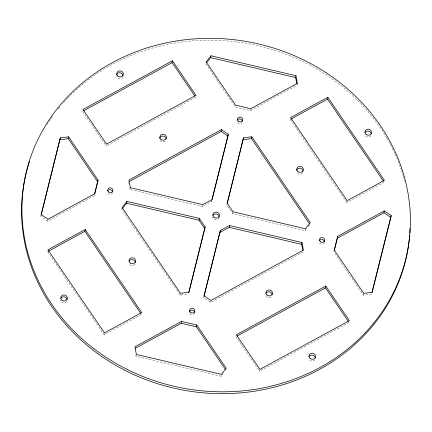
<?xml version="1.0" encoding="UTF-8"?>
<svg xmlns="http://www.w3.org/2000/svg" width="432" height="432" viewBox="0 0 432 432"><rect width="100%" height="100%" fill="white"/><g stroke="black" fill="none" stroke-linecap="round" stroke-linejoin="round"><path stroke-width="0.32" stroke-dasharray="2.16 1.62" d="M41.04 215.185L40.829 216.421L47.725 221.054L94.316 195.664M47.725 221.054L48.038 219.197M195.658 97.222L106.196 145.967L106.407 144.731M121.991 208.143L121.781 209.38L180.187 295.153L188.503 294.095M141.426 314.41L104.155 334.724L104.366 333.482M211.977 200.173L211.653 201.479L202.424 206.512L130.075 189.524L130.388 187.672M223.447 373.172L221.017 376.234L136.053 356.276L136.258 355.039M180.187 295.153L180.5 293.296M202.424 206.512L202.738 204.655M211.653 201.479L211.858 200.243M297.378 83.322L297.065 85.18L250.474 110.57L235.267 107.001L235.58 105.143M204.028 295.823L203.715 297.68L210.611 302.314L303.107 251.948M227.178 203.197L226.859 205.054L232.691 213.613L305.105 230.612L305.915 229.592M210.611 302.314L210.821 301.072M232.691 213.613L233.005 211.761M250.474 110.57L250.787 108.713M221.017 376.234L221.227 374.998M349.051 322.488L259.594 371.239L259.907 369.382M305.105 230.612L305.316 229.376M334.249 250.069L333.936 251.921L363.388 295.175L371.704 294.122M384.08 182.18L346.81 202.495L347.02 201.258M363.388 295.175L363.706 293.323M308.351 226.53L309.971 224.489M290.255 119.448L346.81 202.495M205.81 63.747L235.267 107.001M82.636 111.364L106.196 145.967M236.029 336.636L259.594 371.239M47.601 251.672L104.155 334.724M128.752 182.552L129.114 184.453M129.713 187.623L130.075 189.524M135.81 355.012L136.053 356.276M46.904 124.675A194.74 176.207 9.6 0 1 53.152 115.538M58.347 108.81A194.74 176.207 9.6 0 1 60.863 105.786M63.893 102.325A194.74 176.207 9.6 0 1 67.478 98.458M67.937 97.983A194.74 176.207 9.6 0 1 386.473 137.619M386.807 138.191A194.74 176.207 9.6 0 1 394.751 153.479M395.026 154.078A194.74 176.207 9.6 0 1 401.306 169.954M401.512 170.575A194.74 176.207 9.6 0 1 403.094 175.554M403.283 176.18A194.74 176.207 9.6 0 1 404.687 181.202M66.695 301.282A3.316 3.002 9.6 0 1 63.04 302.713A3.316 3.002 9.6 0 1 60.458 299.819M314.906 359.597A3.316 3.002 9.6 0 1 311.677 361.098A3.316 3.002 9.6 0 1 308.821 358.911M122.931 76.502A3.316 3.002 9.6 0 1 119.842 78.754A3.316 3.002 9.6 0 1 116.548 76.545M370.85 135.545A3.316 3.002 9.6 0 1 367.621 137.041A3.316 3.002 9.6 0 1 364.765 134.854M219.067 217.685A3.316 3.002 9.6 0 1 215.541 219.915A3.316 3.002 9.6 0 1 212.539 216.95M194.551 313.065A2.651 2.398 9.6 0 1 191.392 314.793A2.651 2.398 9.6 0 1 189.389 311.855M324.335 242.401A2.651 2.398 9.6 0 1 319.226 242.433M242.309 121.943A2.651 2.398 9.6 0 1 237.087 121.349M112.579 192.683A2.651 2.398 9.6 0 1 107.357 192.1M302.681 172.692A3.316 3.002 9.6 0 1 299.452 174.193A3.316 3.002 9.6 0 1 296.595 172.006M165.256 141.183A3.316 3.002 9.6 0 1 159.667 139.871M134.908 264.119A3.316 3.002 9.6 0 1 131.679 265.621A3.316 3.002 9.6 0 1 128.822 263.434M271.291 296.897A3.316 3.002 9.6 0 1 267.716 297.572A3.316 3.002 9.6 0 1 265.556 294.808"/><path stroke-width="0.65" d="M41.153 215.12L60.291 137.884L68.607 136.825L98.059 180.079L94.64 194.357M97.745 181.937L68.294 138.683L68.607 136.825M140.67 313.297L84.877 231.363L85.19 229.505L47.92 249.82L104.468 332.867L141.745 312.552L85.19 229.505M122.591 208.359L126.646 203.251L126.959 201.398L199.309 218.381L205.135 226.946L188.827 292.788M194.908 96.125L172.093 62.618L172.406 60.761L82.949 109.512L106.515 144.115L195.971 95.364L172.406 60.761M206.62 62.726L210.676 57.623L210.989 55.766L295.942 75.719L297.378 83.322L250.787 108.713L235.58 105.143L206.123 61.889L210.989 55.766M135.205 348.354L181.208 323.287L181.521 321.43L196.738 324.999L226.195 368.253L221.33 374.377L136.366 354.424L134.93 346.82L181.521 321.43M204.822 228.803L198.99 220.239L199.309 218.381M221.098 131.495L221.411 129.638L228.301 134.266L227.988 136.123L221.098 131.495L129.222 181.597M225.504 369.554L196.425 326.857L196.738 324.999M204.044 296.374L220.347 230.521L229.576 225.488L301.984 242.492L303.421 250.09L210.924 300.456L204.028 295.823L220.347 230.521M227.189 203.747L243.508 137.835L251.824 136.782L310.284 222.631L305.419 228.76L233.005 211.761L227.178 203.197L243.508 137.835M220.034 232.373L229.262 227.345L229.576 225.488M309.593 223.933L251.51 138.634L251.824 136.782M296.827 83.911L295.628 77.576L295.942 75.719M302.864 250.679L301.671 244.345L301.984 242.492M383.324 181.067L327.532 99.133L327.845 97.276L290.574 117.59L347.123 200.637L384.399 180.328L327.845 97.276M348.3 321.392L325.485 287.885L325.804 286.033L236.342 334.778L259.907 369.382L349.364 320.636L325.804 286.033M337.37 238.189L337.684 236.331L384.28 210.94L391.171 215.573L390.857 217.426L383.962 212.798L337.37 238.189L334.265 250.614M383.962 212.798L384.28 210.94M60.291 137.884L41.143 214.564L48.038 219.197L94.63 193.806L98.059 180.079M205.135 226.946L188.816 292.243L180.5 293.296L122.094 207.522L126.959 201.398M228.301 134.266L211.966 199.627L202.738 204.655L130.388 187.672L128.947 180.063L221.411 129.638M212.139 199.519L227.821 136.777M337.684 236.331L334.249 250.069L363.706 293.323L372.017 292.264L391.171 215.573M372.028 292.82L390.695 218.079M83.819 110.722L172.093 62.618M48.195 251.354L84.877 231.363M290.849 119.124L327.532 99.133M237.217 335.988L325.485 287.885M59.978 139.741L68.294 138.683M243.194 139.693L251.51 138.634M181.208 323.287L196.425 326.857M210.676 57.623L295.628 77.576M126.646 203.251L198.99 220.239M229.262 227.345L301.671 244.345M409.228 239.377A194.74 176.207 9.6 0 1 182.137 389.891A194.74 176.207 9.6 0 1 27.848 166.838M28.026 166.223A194.74 176.207 9.6 0 1 29.549 161.32M409.99 228.501A194.74 176.207 9.6 0 1 409.763 232.988M409.628 234.905A194.74 176.207 9.6 0 1 409.352 238.102M60.836 298.312A3.316 3.002 9.6 0 1 64.492 296.887A3.316 3.002 9.6 0 1 67.068 299.776M309.053 356.627A3.316 3.002 9.6 0 1 312.709 355.196A3.316 3.002 9.6 0 1 315.284 358.09M116.478 74.99A3.316 3.002 9.6 0 1 120.004 72.76A3.316 3.002 9.6 0 1 123.012 75.724M364.991 132.57A3.316 3.002 9.6 0 1 368.647 131.144A3.316 3.002 9.6 0 1 371.228 134.033M212.917 215.444A3.316 3.002 9.6 0 1 216.572 214.018A3.316 3.002 9.6 0 1 219.148 216.907M189.389 311.855A2.651 2.398 9.6 0 1 194.616 312.444M319.41 240.602A2.651 2.398 9.6 0 1 324.4 241.774M237.389 120.145A2.651 2.398 9.6 0 1 242.374 121.316M107.66 190.89A2.651 2.398 9.6 0 1 112.525 191.441M296.525 170.446A3.316 3.002 9.6 0 1 300.051 168.215A3.316 3.002 9.6 0 1 303.059 171.185M159.602 138.31A3.316 3.002 9.6 0 1 163.129 136.085A3.316 3.002 9.6 0 1 166.131 139.05M129.049 261.149A3.316 3.002 9.6 0 1 132.705 259.724A3.316 3.002 9.6 0 1 135.286 262.613M265.928 293.301A3.316 3.002 9.6 0 1 269.584 291.875A3.316 3.002 9.6 0 1 272.165 294.764M94.041 348.791A194.74 176.207 9.6 0 0 408.04 248.308A194.74 176.207 9.6 0 0 146.389 48.119A194.74 176.207 9.6 0 0 94.041 348.791M365.99 134.347A3.316 3.002 9.6 0 0 371.461 132.959A3.316 3.002 9.6 0 0 367.254 129.298A3.316 3.002 9.6 0 0 365.99 134.347M213.916 217.215A3.316 3.002 9.6 0 0 219.386 215.833A3.316 3.002 9.6 0 0 215.174 212.171A3.316 3.002 9.6 0 0 213.916 217.215M190.49 312.32A2.651 2.398 9.6 0 0 194.864 311.213A2.651 2.398 9.6 0 0 191.5 308.286A2.651 2.398 9.6 0 0 190.49 312.32M320.274 241.65A2.651 2.398 9.6 0 0 324.648 240.543A2.651 2.398 9.6 0 0 321.278 237.616A2.651 2.398 9.6 0 0 320.274 241.65M238.248 121.192A2.651 2.398 9.6 0 0 242.622 120.085A2.651 2.398 9.6 0 0 239.258 117.158A2.651 2.398 9.6 0 0 238.248 121.192M108.518 191.938A2.651 2.398 9.6 0 0 112.892 190.831A2.651 2.398 9.6 0 0 109.528 187.904A2.651 2.398 9.6 0 0 108.518 191.938M61.835 300.089A3.316 3.002 9.6 0 0 67.306 298.701A3.316 3.002 9.6 0 0 63.094 295.04A3.316 3.002 9.6 0 0 61.835 300.089M310.052 358.398A3.316 3.002 9.6 0 0 315.522 357.01A3.316 3.002 9.6 0 0 311.31 353.354A3.316 3.002 9.6 0 0 310.052 358.398M117.779 76.032A3.316 3.002 9.6 0 0 123.25 74.65A3.316 3.002 9.6 0 0 119.038 70.988A3.316 3.002 9.6 0 0 117.779 76.032M297.821 171.493A3.316 3.002 9.6 0 0 303.291 170.105A3.316 3.002 9.6 0 0 299.084 166.45A3.316 3.002 9.6 0 0 297.821 171.493M160.898 139.358A3.316 3.002 9.6 0 0 166.369 137.97A3.316 3.002 9.6 0 0 162.157 134.314A3.316 3.002 9.6 0 0 160.898 139.358M130.048 262.921A3.316 3.002 9.6 0 0 135.518 261.533A3.316 3.002 9.6 0 0 131.312 257.877A3.316 3.002 9.6 0 0 130.048 262.921M266.933 295.072A3.316 3.002 9.6 0 0 272.398 293.69A3.316 3.002 9.6 0 0 268.191 290.029A3.316 3.002 9.6 0 0 266.933 295.072"/></g></svg>
